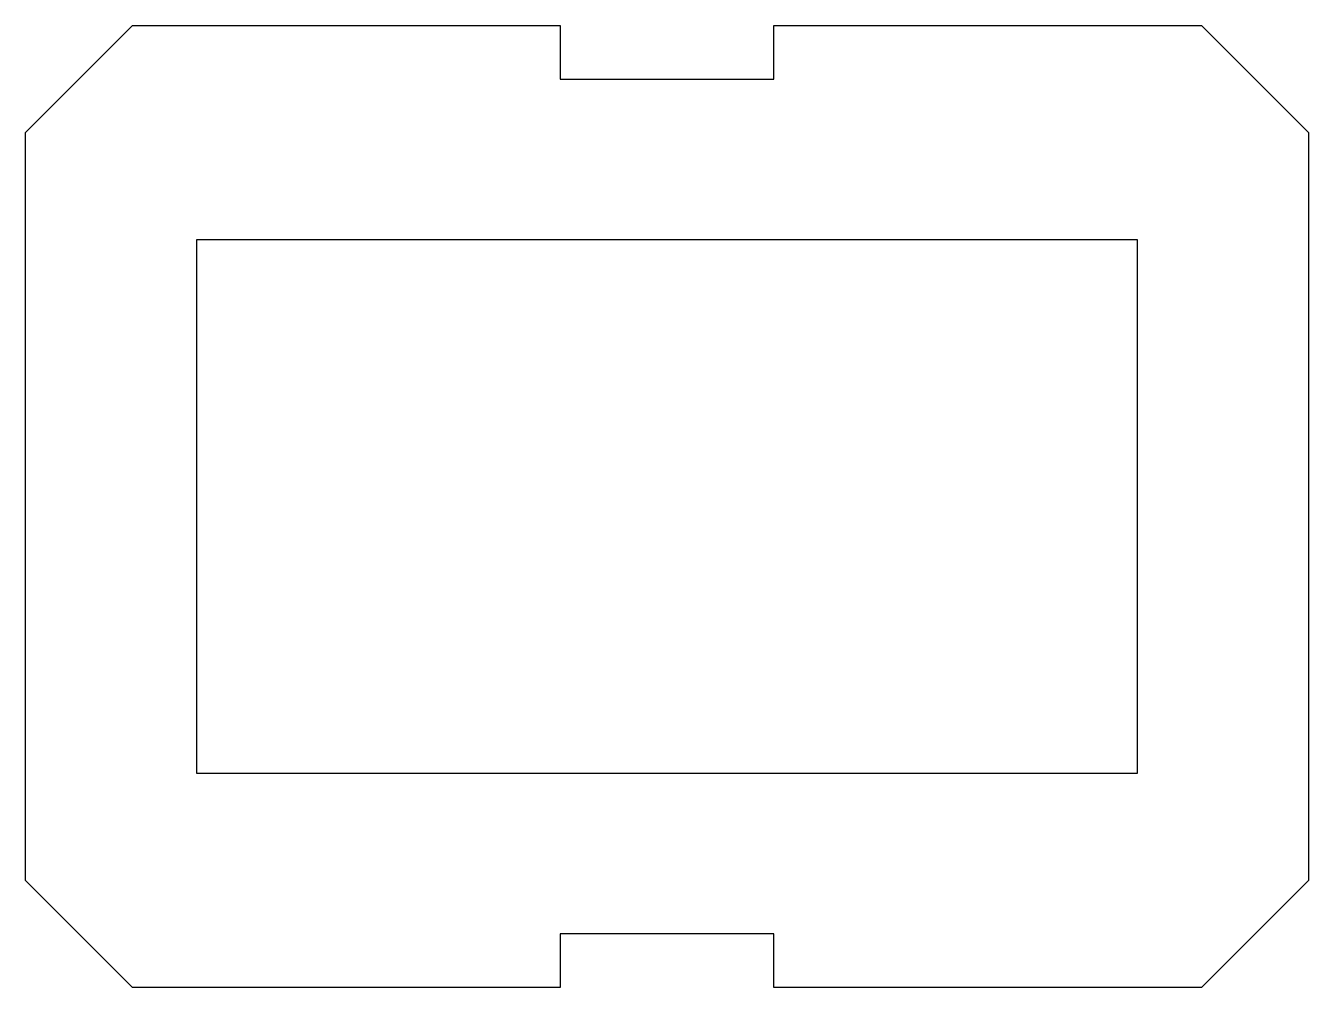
# Model space of a CAD drawing. Header units: millimetres. Extents: x 2055.72 to 2061.72, y 1884.09 to 1888.59.
import ezdxf

# ---------------------------------------------------------------- set-up
doc = ezdxf.new("R2010")
doc.units = ezdxf.units.MM

msp = doc.modelspace()

# ---------------------------------------------------------------- linework, layer by layer
for p, q in [((2056.5231, 1886.3447), (2056.5231, 1887.5947)), ((2056.5231, 1887.5947), (2060.9231, 1887.5947)), ((2060.9231, 1887.5947), (2060.9231, 1886.3447)), ((2056.5231, 1885.0947), (2056.5231, 1886.3447)), ((2060.9231, 1886.3447), (2060.9231, 1885.0947)), ((2060.9231, 1885.0947), (2056.5231, 1885.0947))]:
    msp.add_line(p, q)
msp.add_lwpolyline([(2061.7231, 1886.3447), (2061.7231, 1884.5947), (2061.2231, 1884.0947), (2059.2231, 1884.0947), (2059.2231, 1884.3447), (2058.2231, 1884.3447), (2058.2231, 1884.0947), (2056.2231, 1884.0947), (2055.7231, 1884.5947), (2055.7231, 1886.3447), (2055.7231, 1888.0947), (2056.2231, 1888.5947), (2058.2231, 1888.5947), (2058.2231, 1888.3447), (2059.2231, 1888.3447), (2059.2231, 1888.5947), (2061.2231, 1888.5947), (2061.7231, 1888.0947), (2061.7231, 1886.3447)])

doc.saveas('drawing.dxf')
